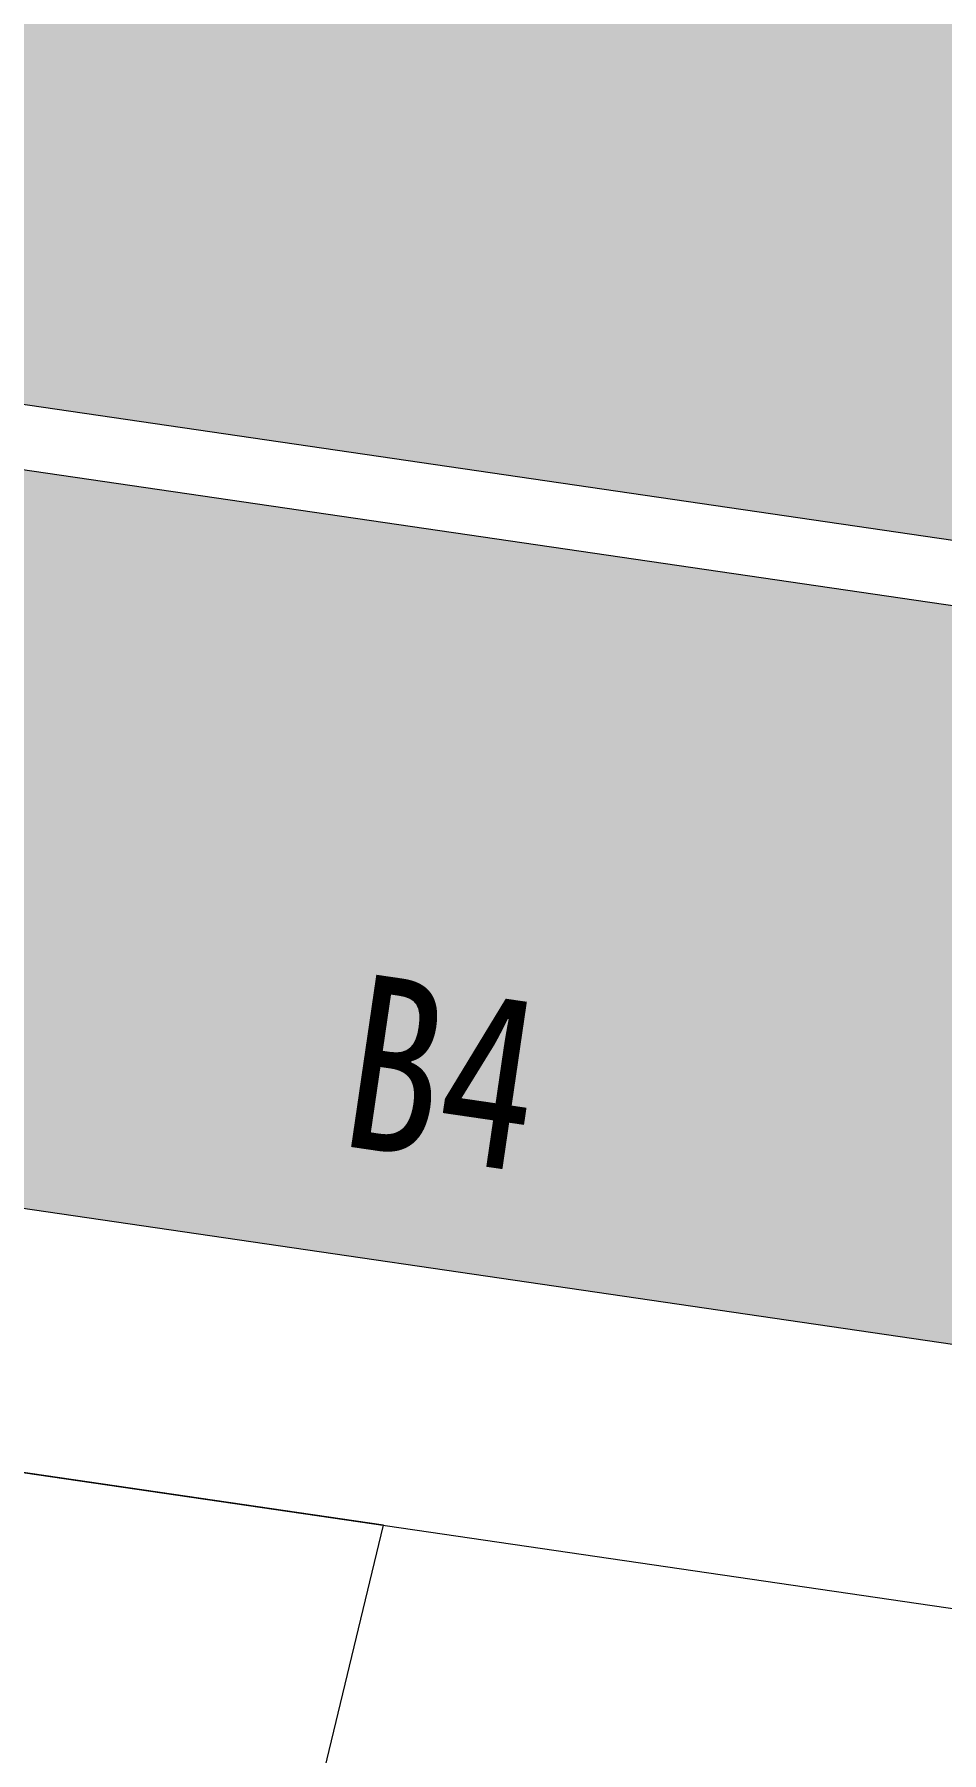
# Model space of a CAD drawing. Header units: inches. Extents: x -414268 to 632271, y -366004 to 318730.
# Drawn here: x -68612 to -64207, y 223559 to 231900 of the extents above; entities that cross this region are included whole.
import ezdxf

# ---------------------------------------------------------------- set-up
doc = ezdxf.new("R2010")
doc.units = ezdxf.units.IN
doc.header["$LTSCALE"] = 1200
doc.header["$MEASUREMENT"] = 0
doc.layers.get('0').update_dxf_attribs({"linetype": 'CONTINUOUS', "lineweight": 0})
doc.layers.add('0--灯箱字(黄底黑字)', color=7, linetype='CONTINUOUS', lineweight=0)
doc.styles.add('-宋体', font='', dxfattribs={"width": 0.8})
doc.styles.get('-宋体').set_extended_font_data('SimSun')

msp = doc.modelspace()

# ---------------------------------------------------------------- hatches: boundary and pattern name
at = {"lineweight": 0, "ltscale": 5}
for points in [[(-63527.24206006411, 229350.9706595857), (-69379.97972216259, 230206.9419568702), (-68866.39694379189, 233718.5845541293), (-63013.65928169317, 232862.6132568448)], [(-69425.17743154749, 229897.9007634986), (-63572.43976990605, 229041.9294662579), (-64086.02254825062, 225530.2868692733), (-69938.76020989165, 226386.2581665141)]]:
    msp.add_hatch(color=152, dxfattribs=at).paths.add_polyline_path(points)

# ---------------------------------------------------------------- linework, layer by layer
at = {"color": 250}
for points in [[(-52248.30528926372, 227701.4099478162), (-80341.44606652507, 231810.072174035), (-79827.86328824767, 235321.7147711926), (-51734.72251098661, 231213.052544974), (-52248.3052892639, 227701.4099478162)], [(-80386.64378627596, 231501.0309814006), (-52293.50300960289, 227392.368755532), (-52807.08578783646, 223880.7261584478), (-80900.22656451023, 227989.3883843165), (-80386.64378627599, 231501.0309814006)]]:
    msp.add_lwpolyline(points, dxfattribs=at)
at = {"color": 6}
msp.add_lwpolyline([(-69101.52823255846, 215610.1006368208), (-66917.3480433675, 224663.0250795863), (-81083.701013746, 226734.8745674242), (-52990.56023709424, 222626.2123414037)], dxfattribs=at)

# ---------------------------------------------------------------- texts
at = {"layer": '0--灯箱字(黄底黑字)', "color": 7, "true_color": 0xffffff, "style": '-宋体', "width": 0.8}
for s, height, rotation, p in [('负四层', 1013.999999966523, 171.6793996812564, (-64421.7313978874, 231079.381487589)), ('负四层', 1014.000000045223, 351.6793996829062, (-68422.38059321238, 228153.6498296416)), ('B4', 845.0000000376862, 351.6793996829062, (-67144.31824654661, 226509.2473147637))]:
    msp.add_text(s, height=height, rotation=rotation, dxfattribs=at).set_placement(p)

doc.saveas('drawing.dxf')
